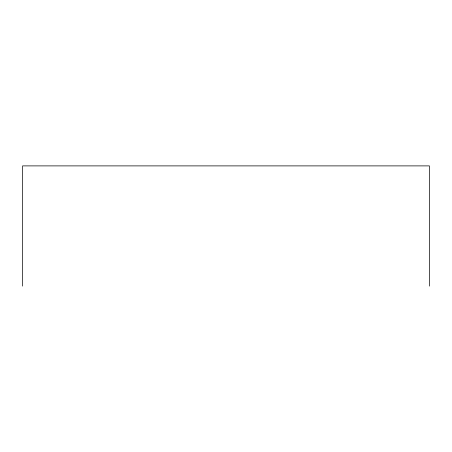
<?xml version="1.0" encoding="UTF-8"?>
<svg xmlns="http://www.w3.org/2000/svg" width="452" height="452" viewBox="0 0 452 452"><rect width="100%" height="100%" fill="white"/><g stroke="black" fill="none" stroke-linecap="round" stroke-linejoin="round"><path stroke-width="0.68" d="M429.4 286.11L429.4 165.89L22.6 165.89L22.6 286.11"/></g></svg>
